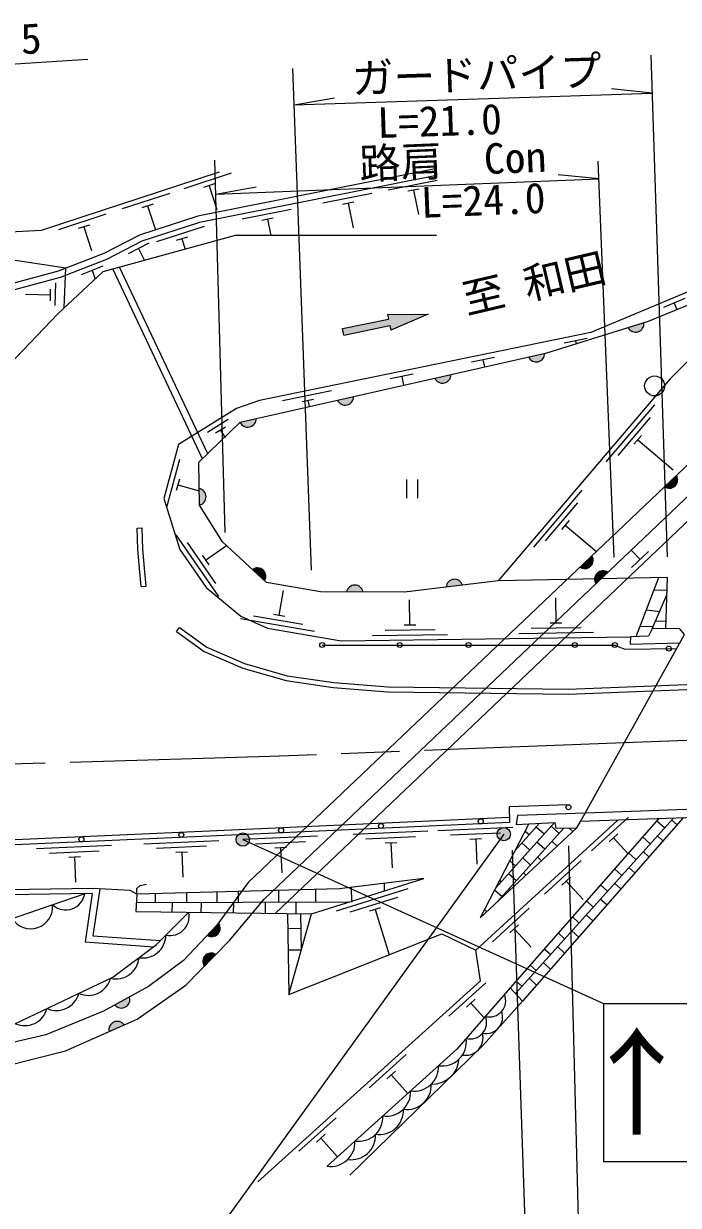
# Model space of a CAD drawing. Units: millimetres at full size, sheet at 1:1000; details may follow other scales. Extents: x 40000 to 680000, y 20000 to 380000.
# Drawn here: x 393240 to 432548, y 248280 to 319291 of the extents above; entities that cross this region are included whole.
import ezdxf
from ezdxf.enums import TextEntityAlignment as Align

# ---------------------------------------------------------------- set-up
doc = ezdxf.new("R2010")
doc.units = ezdxf.units.MM
doc.header["$LTSCALE"] = 1000
doc.linetypes.add('CHAIN', pattern=[18.5, 12, -1.5, 3.5, -1.5])
for name, color, linetype, lineweight in [('M-BGD', 7, 'Continuous', 25), ('M-BMK', 2, 'CHAIN', 13), ('M-STR-HTXT', 7, 'Continuous', 13), ('M-STR-STR1', 1, 'Continuous', 25), ('M-STR-STRC', 7, 'Continuous', 25)]:
    doc.layers.add(name, color=color, linetype=linetype, lineweight=lineweight)
doc.layers.add('M-BMK-HTXT', color=7, linetype='Continuous')
doc.styles.add('ＭＳ ゴシック', font='')
doc.styles.get('ＭＳ ゴシック').set_extended_font_data('MS Gothic')

msp = doc.modelspace()

# ---------------------------------------------------------------- hatches: boundary and pattern name
at = {"layer": 'M-BGD'}
for points in [[(415141, 301536), (412388, 300964), (412469, 300575), (415222, 301147), (415277, 300877), (417528, 301829), (415085, 301805)], [(430482, 301316), (429537, 301020, 0.82183)], [(424522, 299482), (423555, 299263, 0.82183)], [(418901, 298209), (417934, 297991, 0.82183)], [(413049, 296884), (412083, 296666, 0.82183)], [(407197, 295560), (406231, 295341, 0.82183)], [(432431, 292146), (431713, 291463, 0.82183)], [(403781, 291351), (403790, 290360, 0.82183)], [(427360, 287320), (426643, 286637, 0.82183)], [(406979, 286492), (407708, 285821, 0.82183)], [(427596, 285635), (428314, 286318, 0.82183)], [(412628, 285145), (413619, 285141, 0.82183)], [(418609, 285435), (419593, 285554, 0.82183)], [(404950, 265225), (404269, 264506, 0.82183)], [(404087, 262652), (404777, 263362, 0.82183)], [(399593, 260797), (398724, 260320, 0.82183)], [(398369, 258723), (399275, 259124, 0.82183)]]:
    msp.add_hatch(color=256, dxfattribs=at).paths.add_polyline_path(points)
at = {"layer": 'M-STR-STRC'}
for points in [[(406732, 270472, 1), (406057, 270043, 0.41421), (406610, 269920, 0.41421)], [(422405, 270799, 1), (421730, 270369, 0.41421), (422282, 270247, 0.41421)]]:
    msp.add_hatch(color=256, dxfattribs=at).paths.add_polyline_path(points)

# ---------------------------------------------------------------- linework, layer by layer
at = {"layer": 'M-BGD'}
for p, q in [((457782, 316277), (406729, 267681)), ((460822, 315776), (408347, 265826)), ((458735, 315276), (407682, 266679)), ((405702, 310303), (402852, 309367)), ((404703, 309659), (404038, 309440)), ((418066, 309872), (415124, 309285)), ((402009, 309090), (399159, 308154)), ((404371, 309550), (404839, 308125)), ((414139, 309089), (411197, 308502)), ((416997, 309353), (416311, 309216)), ((416654, 309284), (416948, 307813)), ((401010, 308446), (400345, 308228)), ((400678, 308337), (401151, 306896)), ((413070, 308569), (412383, 308432)), ((412727, 308501), (413020, 307030)), ((398184, 307834), (395334, 306897)), ((409297, 308123), (406355, 307536)), ((408228, 307603), (407541, 307466)), ((407885, 307535), (408080, 306555)), ((397185, 307190), (396520, 306971)), ((396853, 307081), (397321, 305655)), ((404072, 307104), (401217, 306182)), ((400760, 306094), (399516, 305451)), ((403070, 306465), (402404, 306250)), ((402737, 306358), (402938, 305733)), ((400138, 305773), (400505, 305062)), ((397996, 304708), (396693, 304197)), ((404294, 293433), (398985, 304654)), ((397345, 304452), (397539, 303957)), ((403987, 293146), (398594, 304547)), ((394844, 302632), (394856, 303331)), ((395140, 302361), (395163, 303706)), ((394850, 302981), (393350, 303007)), ((432942, 302769), (431651, 302228)), ((415085, 301805), (417528, 301829)), ((415085, 301805), (415141, 301536)), ((417528, 301829), (415277, 300877)), ((432296, 302498), (432460, 302106)), ((412388, 300964), (415141, 301536)), ((412469, 300575), (415222, 301147)), ((415222, 301147), (415277, 300877)), ((412469, 300575), (412388, 300964)), ((427067, 300379), (425695, 300098)), ((426381, 300238), (426418, 300058)), ((421504, 299238), (420133, 298957)), ((420819, 299097), (420908, 298664)), ((416623, 298237), (415252, 297956)), ((415938, 298097), (416047, 297563)), ((411718, 297231), (408779, 296629)), ((410652, 296706), (409966, 296566)), ((410309, 296636), (410382, 296281)), ((431111, 296382), (428196, 292954)), ((405521, 295497), (404277, 294725)), ((430854, 295616), (428911, 293331)), ((405360, 295044), (404765, 294675)), ((405063, 294860), (405341, 294411)), ((430337, 294546), (429884, 294013)), ((430111, 294279), (432232, 292476)), ((402605, 293101), (401815, 290207)), ((402592, 291913), (402407, 291237)), ((416219, 291892), (416219, 290774)), ((416885, 291892), (416885, 290774)), ((402500, 291575), (403782, 291225)), ((426759, 291263), (423844, 287835)), ((426502, 290498), (424558, 288212)), ((425985, 289427), (425532, 288894)), ((425759, 289160), (427626, 287573)), ((400065, 288977), (400364, 288985)), ((402384, 288568), (404934, 284860)), ((403056, 288120), (404756, 285648)), ((404153, 287054), (405421, 287926)), ((430248, 287088), (429713, 287650)), ((403955, 287342), (404352, 286766)), ((429741, 286605), (430755, 287570)), ((400301, 285467), (400599, 285498)), ((430007, 282461), (431383, 286002)), ((408579, 283753), (408833, 285231)), ((425204, 283285), (425183, 284785)), ((430974, 282928), (431867, 284966)), ((431097, 285265), (431876, 285239)), ((416435, 283161), (416414, 284661)), ((430628, 284058), (431433, 283975)), ((406260, 283542), (410696, 282781)), ((407050, 283711), (410007, 283204)), ((408234, 283812), (408924, 283694)), ((431180, 283399), (431815, 283378)), ((402415, 282756), (402591, 282999)), ((414939, 282840), (417939, 282882)), ((416085, 283156), (416785, 283166)), ((422963, 282653), (427462, 282717)), ((423709, 282964), (426708, 283006)), ((424854, 283280), (425554, 283290)), ((430249, 283083), (431031, 283058)), ((414194, 282529), (418693, 282593)), ((421591, 267367), (425118, 271283)), ((422766, 261020), (432235, 271537)), ((432830, 271558), (423193, 260557)), ((429554, 271604), (427343, 269577)), ((431718, 270962), (431246, 271387)), ((432470, 271147), (432146, 271438)), ((417512, 270758), (413017, 270556)), ((422602, 270987), (418106, 270785)), ((421866, 270654), (418869, 270519)), ((421700, 266532), (425680, 270952)), ((422751, 269612), (424217, 271240)), ((423583, 270536), (423342, 270754)), ((424487, 270583), (424012, 271012)), ((425391, 270631), (424916, 271059)), ((426221, 270745), (425987, 270955)), ((428909, 270606), (428393, 270133)), ((398515, 269903), (394020, 269700)), ((404949, 270192), (400454, 269990)), ((404214, 269859), (401217, 269724)), ((410890, 270460), (406395, 270258)), ((410154, 270126), (407157, 269992)), ((416776, 270425), (413779, 270290)), ((415641, 270073), (414942, 270042)), ((415291, 270057), (415359, 268559)), ((420730, 270302), (420031, 270271)), ((420381, 270287), (420448, 268788)), ((423631, 269632), (423155, 270060)), ((424535, 269679), (424059, 270108)), ((425281, 269869), (424963, 270155)), ((428651, 270369), (429523, 269420)), ((430862, 270011), (430403, 270424)), ((431626, 270184), (431290, 270487)), ((397780, 269569), (394783, 269434)), ((396644, 269218), (395945, 269186)), ((396295, 269202), (396362, 267704)), ((403078, 269508), (402379, 269476)), ((402729, 269492), (402796, 267993)), ((409019, 269775), (408320, 269744)), ((408669, 269759), (408737, 268261)), ((423678, 268728), (423203, 269156)), ((424341, 268993), (424106, 269204)), ((430005, 269060), (429559, 269461)), ((430783, 269221), (430433, 269535)), ((422774, 268681), (422430, 268991)), ((426715, 269001), (424505, 266973)), ((429149, 268109), (428716, 268498)), ((429939, 268258), (429577, 268584)), ((421918, 267730), (421823, 267815)), ((422822, 267777), (422346, 268205)), ((423401, 268117), (423250, 268253)), ((426071, 268002), (425555, 267529)), ((425813, 267766), (426827, 266660)), ((401140, 267018), (401142, 266464)), ((403020, 267068), (403022, 266470)), ((404841, 267116), (404843, 266476)), ((406116, 267149), (406118, 266480)), ((408543, 267214), (408546, 266488)), ((410762, 267272), (410764, 266495)), ((416307, 267299), (412013, 265953)), ((412913, 267395), (412916, 266501)), ((414878, 267630), (414888, 267169)), ((421965, 266826), (421519, 267227)), ((422461, 267241), (422393, 267301)), ((428292, 267157), (427872, 267536)), ((429096, 267295), (428720, 267633)), ((412757, 266501), (399998, 266460)), ((402149, 266467), (402142, 265905)), ((403895, 266473), (403888, 265882)), ((405831, 266479), (405823, 265858)), ((407748, 266485), (407740, 265834)), ((409589, 266491), (409580, 265810)), ((415681, 266789), (412818, 265891)), ((427436, 266206), (427029, 266573)), ((428252, 266332), (427864, 266682)), ((409861, 265807), (409909, 263620)), ((414673, 266158), (414005, 265949)), ((414339, 266054), (415189, 263344)), ((421051, 265926), (420912, 266052)), ((423592, 266136), (421382, 264108)), ((426579, 265255), (426185, 265610)), ((427409, 265369), (427007, 265730)), ((409106, 264914), (409880, 264931)), ((422948, 265138), (422432, 264664)), ((422690, 264901), (423704, 263796)), ((425723, 264304), (425342, 264647)), ((426565, 264406), (426151, 264779)), ((409909, 263620), (409126, 263607)), ((424866, 263352), (424498, 263684)), ((425722, 263443), (425295, 263828)), ((424878, 262480), (424438, 262877)), ((424010, 262401), (423655, 262721)), ((420997, 261661), (418770, 259651)), ((423153, 261450), (422811, 261758)), ((424035, 261517), (423582, 261926)), ((420344, 260668), (419825, 260199)), ((420084, 260434), (420885, 259546)), ((416211, 257343), (413984, 255333)), ((415559, 256350), (415039, 255881)), ((415299, 256116), (416301, 255005)), ((411999, 253542), (409771, 251533)), ((411346, 252549), (410826, 252080)), ((411086, 252315), (412089, 251203))]:
    msp.add_line(p, q, dxfattribs=at)
for points in [[(450372, 316165), (432052, 297952), (421733, 285814)], [(417941, 310561), (403705, 307721), (400186, 306585), (398045, 305479), (395315, 304408), (391535, 303405), (387490, 302564), (384830, 302347), (375099, 300000), (362432, 294529), (354233, 290655), (343483, 284904), (334151, 283424)], [(357827, 302862), (375488, 305474), (381773, 306224), (390107, 306660), (394309, 306876), (405008, 310390)], [(418019, 310169), (403806, 307333), (400340, 306215), (398210, 305114), (395439, 304027), (391627, 303015), (387547, 302167), (384894, 301951), (375227, 299619), (362597, 294164), (354413, 290298), (343612, 284520), (333215, 282871)], [(418035, 306561), (405946, 306554), (397998, 304385), (395286, 301860), (390268, 296607), (385519, 293602), (381385, 290536), (373895, 285860), (369724, 283622), (364724, 281672), (360639, 280707), (348423, 281469)], [(395677, 302224), (395779, 304590), (389951, 305483), (382261, 305152), (371367, 303988), (358205, 302028)], [(439005, 305629), (427294, 300732), (407401, 296652), (406029, 296165), (402540, 294001), (401656, 290762), (402623, 287691), (404199, 285399), (406280, 283677), (407880, 282960), (412296, 282202), (429675, 282448)], [(431800, 282935), (431901, 286012), (421733, 285814), (416109, 285131), (411072, 285152), (407820, 285718), (405172, 288156), (403790, 290360), (403766, 292939), (406231, 295341), (424654, 299512), (430766, 301403), (438903, 304763)], [(400301, 285467), (400189, 286544), (400098, 287695), (400065, 288977)], [(400599, 285498), (400487, 286571), (400398, 287711), (400364, 288985)], [(402591, 282999), (404230, 281816), (406497, 280849), (409069, 280103), (411863, 279691), (415119, 279430), (425939, 279306), (439132, 279814), (474623, 281129), (501219, 282197), (535528, 283530), (574162, 285038)], [(402415, 282756), (404081, 281553), (406396, 280566), (409005, 279810), (411829, 279393), (415105, 279130), (425943, 279006), (439143, 279515), (474634, 280829), (501231, 281897), (535539, 283231), (574166, 284738)], [(411171, 281952), (428739, 281952), (429338, 281709), (432447, 281743)], [(425950, 272355), (422388, 272233), (422416, 271279), (404846, 270488), (385091, 269599), (370595, 269093), (358371, 268628), (349700, 268293), (322507, 264685)], [(422407, 271579), (404833, 270788), (385080, 269898), (370584, 269393), (358360, 268928), (349675, 268592), (322468, 264983)], [(407292, 249700), (420679, 261778), (420397, 263612), (428907, 271418)], [(431349, 271505), (422458, 261354), (419249, 257666), (411461, 250637)], [(423577, 271209), (420657, 265559), (426452, 270960)], [(406729, 267681), (404843, 265112), (402829, 262985), (400738, 261426), (398041, 259945), (394565, 258520), (387918, 256981), (374412, 254664), (369530, 254056), (354907, 253657), (350455, 253618), (340619, 253979), (326603, 254530), (316004, 257133), (308329, 259203)], [(396916, 267010), (387454, 263755), (373851, 260355), (360227, 259643), (342693, 259899), (317789, 262502)], [(397406, 267317), (389699, 267203), (371145, 266658), (360706, 266442)], [(397362, 267016), (389705, 266903), (371153, 266358), (360706, 266142)], [(397362, 267016), (396939, 264110), (401047, 263822)], [(397807, 267297), (397397, 264479), (401463, 264194)], [(400031, 266989), (399629, 267209), (397406, 267317)], [(400031, 266989), (400044, 267311), (400238, 267511), (400618, 267591)], [(308751, 257683), (324972, 253395), (344903, 251938), (367689, 252282), (375639, 253297), (386545, 255235), (395761, 257572), (400053, 259468), (402985, 261518), (405591, 264200), (407682, 266679)], [(308410, 259492), (311012, 259268), (324410, 256204), (333681, 255321), (343571, 254741), (349500, 254606), (357819, 254780), (371918, 255264), (392703, 259180), (398602, 261993), (401220, 263951), (403160, 265892)], [(409091, 265817), (409168, 260957), (410516, 265799)], [(409168, 260957), (418352, 264599), (420397, 263612)], [(412832, 250092), (420820, 257903), (423193, 260557), (422458, 261354)]]:
    msp.add_lwpolyline(points, dxfattribs=at)
msp.add_lwpolyline([(417270, 267915), (412200, 267310), (400031, 266989), (399966, 265932), (410516, 265799)], close=True, dxfattribs=at)
for centre, radius in [((431125, 297520), 600), ((411171, 281952), 150), ((415818, 281952), 150), ((419955, 281952), 150), ((426326, 281952), 150), ((428739, 281952), 150), ((431979, 281738), 150), ((425950, 272205), 150), ((420689, 271352), 150), ((402707, 270542), 150), ((408701, 270812), 150), ((414695, 271082), 150), ((396713, 270272), 150)]:
    msp.add_circle(centre, radius, dxfattribs=at)
for centre, radius, start, end in [((429980, 301261), 505, 208.51765, 6.17584), ((424017, 299468), 505, 203.92814, 1.58633), ((418396, 298195), 505, 203.92814, 1.58633), ((412544, 296870), 505, 203.92814, 1.58633), ((406692, 295546), 505, 203.92814, 1.58633), ((432004, 291875), 505, 234.75889, 32.41708), ((403688, 290855), 505, 281.71687, 79.37506), ((426934, 287049), 505, 234.75889, 32.41708), ((407277, 286084), 505, 328.52738, 126.18557), ((428022, 285906), 505, 54.75889, 212.41708), ((413123, 285045), 505, 10.9323, 168.59049), ((419113, 285397), 505, 18.10483, 175.76303), ((395763, 267211), 1170, 227.87685, 350.08096), ((393660, 266225), 1324, 212.84288, 5.11493), ((402017, 265660), 1166, 258.57528, 11.46067), ((404539, 264933), 505, 237.73447, 35.39267), ((400386, 264538), 1394, 260.89684, 358.87201), ((398777, 263280), 1394, 256.73017, 355.13969), ((404502, 262939), 505, 56.99837, 214.65656), ((397113, 262291), 1394, 246.28836, 344.69788), ((395208, 261383), 1394, 246.28836, 344.69788), ((399112, 260644), 505, 219.95492, 17.61311), ((421202, 260588), 984, 255.88207, 22.0812), ((393304, 260475), 1394, 246.28836, 344.69788), ((420991, 259609), 1010, 258.6425, 19.32077), ((398861, 258834), 505, 35.00789, 192.66608), ((420050, 259264), 984, 255.88207, 22.0812), ((419769, 258352), 1057, 259.73418, 14.61141), ((418363, 258117), 1460, 261.56491, 7.62246), ((417774, 257185), 1618, 267.94599, 356.18485), ((416691, 256608), 1460, 261.56491, 2.56594), ((415019, 255099), 1460, 261.56491, 2.56594), ((416258, 255503), 1460, 261.56491, 2.56594), ((413347, 253590), 1460, 261.56491, 2.56594), ((414586, 253994), 1460, 261.56491, 2.56594), ((411675, 252080), 1460, 261.56491, 2.56594), ((412914, 252485), 1460, 261.56491, 2.56594)]:
    msp.add_arc(centre, radius, start, end, dxfattribs=at)
at = {"layer": 'M-BMK'}
msp.add_lwpolyline([(574206, 281144), (512682, 278866), (474669, 277633), (452783, 276911), (429300, 276079), (408018, 275245), (375064, 274286), (343922, 272935), (333723, 272789), (326297, 272983), (322153, 273150), (317593, 273379), (312448, 273907), (307136, 274630), (301296, 275771), (295916, 277086), (291773, 278226), (285237, 280367), (276813, 284073)], dxfattribs=at)
at = {"layer": 'M-STR-HTXT'}
for p, q in [((430895, 317399), (431871, 287242)), ((410515, 286451), (409400, 316585)), ((430969, 315111), (428528, 315374)), ((409480, 314415), (430969, 315111)), ((409480, 314415), (411899, 314836)), ((405341, 288712), (404719, 311096)), ((428703, 287210), (427742, 311033)), ((404776, 309043), (427785, 309971)), ((427785, 309971), (425342, 310215)), ((404776, 309043), (407191, 309482)), ((425952, 269887), (426563, 246208)), ((422577, 269622), (423484, 242485))]:
    msp.add_line(p, q, dxfattribs=at)
msp.add_lwpolyline([(359328, 276919), (363572, 314986), (397096, 317152)], dxfattribs=at)
at = {"layer": 'M-STR-STR1'}
for p, q in [((426666, 271338), (432914, 282585)), ((426950, 271849), (432630, 282074)), ((510551, 274825), (426950, 271849)), ((510551, 274825), (426950, 271849)), ((510282, 274315), (426666, 271338)), ((510282, 274315), (426666, 271338))]:
    msp.add_line(p, q, dxfattribs=at)
for points in [[(432914, 282585), (432626, 282942), (430974, 282928), (430762, 282491), (429675, 282448), (429647, 282011), (432630, 282074)], [(426950, 271849), (422892, 271704), (422804, 271171), (425127, 271284), (425184, 270946), (426452, 270960), (426666, 271338)]]:
    msp.add_lwpolyline(points, dxfattribs=at)
at = {"layer": 'M-STR-STRC'}
for p, q in [((422067, 270584), (400664, 240918)), ((406395, 270258), (428052, 260402)), ((428052, 260402), (443052, 260402)), ((428052, 260402), (428052, 250902)), ((443052, 250902), (428052, 250902))]:
    msp.add_line(p, q, dxfattribs=at)
for centre in [(406395, 270258), (422067, 270584)]:
    msp.add_circle(centre, 400, dxfattribs=at)

# ---------------------------------------------------------------- texts
at = {"layer": 'M-BMK-HTXT', "style": 'ＭＳ ゴシック'}
msp.add_text('至 和田', height=1833, rotation=13.206, dxfattribs=at).set_placement((419965, 301278), align=Align.BOTTOM_LEFT)
at = {"layer": 'M-STR-HTXT', "style": 'ＭＳ ゴシック'}
for s, rotation, p in [('ヒューム管\u3000φ400  L=16.5', 3.697, (363850, 315004)), ('ガードパイプ', 1.855, (412997, 314529)), ('L=21.0', 1.855, (414518, 311868)), ('路肩\u3000Con', 2.311, (413439, 309393)), ('L=24.0', 2.311, (417152, 307072))]:
    msp.add_text(s, height=1833, rotation=rotation, dxfattribs=at).set_placement(p, align=Align.BOTTOM_LEFT)
at = {"layer": 'M-STR-STRC', "style": 'ＭＳ ゴシック'}
msp.add_text('↑', height=5132, dxfattribs=at).set_placement((430052, 255652), align=Align.MIDDLE_CENTER)

doc.saveas('drawing.dxf')
